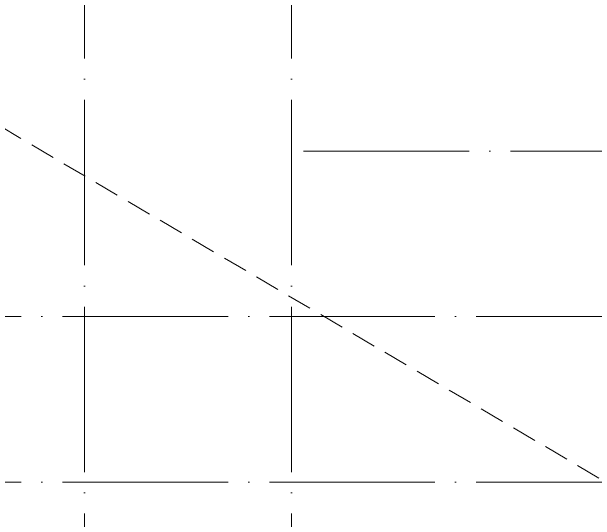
# Model space of a CAD drawing. Header units: millimetres. Extents: x 97 to 215964, y -4577 to 60645.
# Drawn here: x 154618 to 161671, y 43063 to 49210 of the extents above; entities that cross this region are included whole.
import ezdxf

# ---------------------------------------------------------------- set-up
doc = ezdxf.new("R2010")
doc.units = ezdxf.units.MM
doc.linetypes.add('ADSK_Линия сетки', pattern=[2500, 2000, -250, 0, -250])
doc.linetypes.add('ADSK_Снесено', pattern=[450, 300, -150])
doc.layers.add('A-DETL-DEMO-OTLN', color=6, linetype='ADSK_Снесено', lineweight=9)
doc.layers.add('S-GRID-____-OTLN', color=1, linetype='Continuous', lineweight=9)

msp = doc.modelspace()

# ---------------------------------------------------------------- linework, layer by layer
at = {"layer": 'A-DETL-DEMO-OTLN'}
msp.add_line((136624.908152, 58315), (167487.887824, 40180.925655), dxfattribs=at)
at = {"layer": 'S-GRID-____-OTLN', "linetype": 'ADSK_Линия сетки'}
for p, q in [((155497.888158, 60644.999414), (155497.888158, -3572.657751)), ((157997.888491, 60644.999414), (157997.888491, -3572.657751)), ((215146.441901, 47525.060253), (158117.887824, 47525.060253)), ((55228.336609, 45525.000586), (215146.441901, 45525.000586)), ((55228.336609, 43525.000586), (215146.441901, 43525.000586))]:
    msp.add_line(p, q, dxfattribs=at)

doc.saveas('drawing.dxf')
